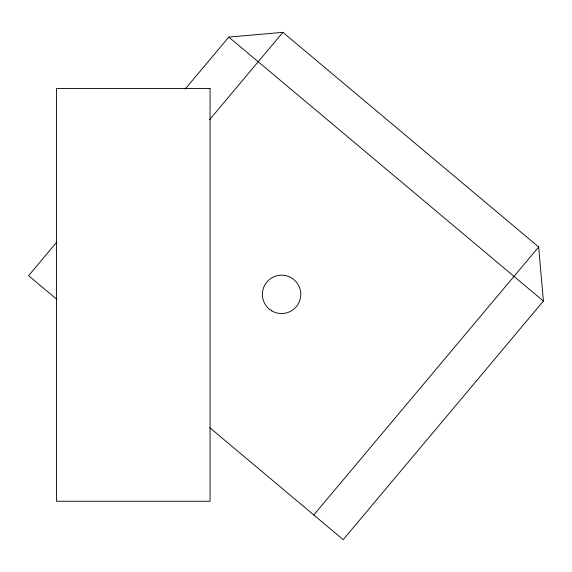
<?xml version="1.0" encoding="UTF-8"?>
<svg xmlns="http://www.w3.org/2000/svg" width="572" height="572" viewBox="0 0 572 572"><rect width="100%" height="100%" fill="white"/><g stroke="black" fill="none" stroke-linecap="round" stroke-linejoin="round"><path stroke-width="0.86" d="M56.707 242.178L28.6 275.675L56.807 299.342M185.206 89.039L228.807 37.08L282.89 32.347L538.667 246.968L543.4 301.058L343.193 539.653L209.788 427.713M209.574 119.72L282.89 32.347M313.785 514.972L538.667 246.968M228.807 37.08L543.4 301.058M210.06 88.553L56.499 88.553L56.499 501.258L210.06 501.258L210.06 88.553M271.714 310.825A19.198 19.198 0 0 0 300.772 294.666A19.198 19.198 0 0 0 272.258 277.577A19.198 19.198 0 0 0 271.714 310.825"/></g></svg>
